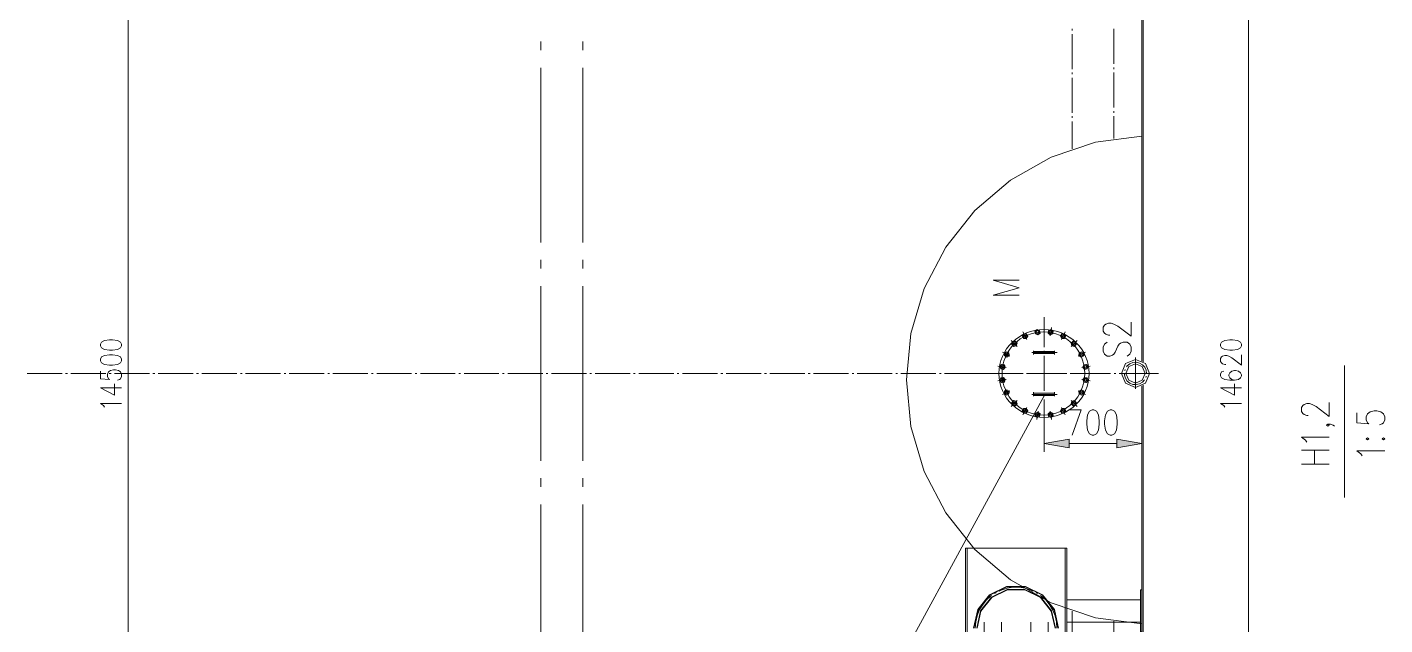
# Model space of a CAD drawing. Header units: millimetres. Extents: x 0 to 829, y 0 to 586.
# Drawn here: x 178.9 to 370.4, y 167.9 to 252.3 of the extents above; entities that cross this region are included whole.
import ezdxf

# ---------------------------------------------------------------- set-up
doc = ezdxf.new("R2010")
doc.units = ezdxf.units.MM

msp = doc.modelspace()

# ---------------------------------------------------------------- hatches: boundary and pattern name
h = msp.add_hatch(color=0)
h.dxf.hatch_style = 2
h.paths.add_polyline_path([(325.903167, 194.108917), (322.354222, 193.51625), (325.903167, 192.923583)])
h = msp.add_hatch(color=0)
h.dxf.hatch_style = 2
h.paths.add_polyline_path([(332.605944, 194.108917), (336.154889, 193.51625), (332.605944, 192.923583)])

# ---------------------------------------------------------------- linework, layer by layer
at = {"color": 0, "lineweight": 0}
for points in [[(336.154889, 347.539028), (336.154889, 205.150861)], [(336.352444, 347.539028), (336.352444, 205.034444)], [(193.19875, 63.401222), (193.19875, 343.400944)], [(351.207917, 62.215889), (351.207917, 344.58275)], [(326.298278, 252.027972), (326.298278, 251.781028)], [(326.298278, 251.287139), (326.298278, 246.358833)], [(332.214361, 252.010333), (332.214361, 247.082028)], [(251.368278, 249.008194), (251.368278, 250.239389)], [(257.284361, 249.008194), (257.284361, 250.239389)], [(251.368278, 221.893694), (251.368278, 246.542278)], [(257.284361, 221.893694), (257.284361, 246.542278)], [(326.298278, 245.864944), (326.298278, 245.618)], [(326.298278, 245.124111), (326.298278, 240.195806)], [(332.214361, 246.588139), (332.214361, 246.341194)], [(332.214361, 245.847306), (332.214361, 240.919)], [(326.298278, 239.701917), (326.298278, 239.454972)], [(332.214361, 240.425111), (332.214361, 240.178167)], [(332.214361, 239.687806), (332.214361, 236.5375)], [(326.298278, 238.964611), (326.298278, 235.091111)], [(336.154889, 236.904389), (329.614389, 236.036556), (323.359639, 233.937528), (317.619944, 230.684917), (312.603444, 226.395139), (308.500639, 221.230472), (305.456167, 215.377889), (303.582917, 209.049056), (302.951444, 202.480333), (303.582917, 195.915139), (305.456167, 189.586306), (308.500639, 183.733722), (312.603444, 178.565528), (317.619944, 174.279278), (323.359639, 171.026667), (329.614389, 168.927639), (336.154889, 168.056278)], [(251.368278, 218.196583), (251.368278, 219.427778)], [(257.284361, 218.196583), (257.284361, 219.427778)], [(318.861722, 214.453611), (315.199889, 214.453611), (318.861722, 215.497833), (315.199889, 216.545583), (318.861722, 216.545583)], [(251.368278, 191.085611), (251.368278, 215.730667)], [(257.284361, 191.085611), (257.284361, 215.730667)], [(322.354222, 207.098194), (322.354222, 211.35975)], [(331.639333, 208.816222), (331.452361, 208.816222), (331.074889, 208.957333), (330.887917, 209.098444), (330.700944, 209.380667), (330.700944, 209.945111), (330.887917, 210.223806), (331.074889, 210.364917), (331.452361, 210.506028), (331.826306, 210.506028), (332.20025, 210.364917), (332.764694, 210.082694), (334.641472, 208.675111), (334.641472, 210.647139)], [(319.366194, 209.26425), (319.905944, 208.205917)], [(323.384333, 209.89925), (323.197361, 208.728028)], [(325.34225, 209.26425), (324.8025, 208.205917)], [(317.701083, 208.054222), (318.540694, 207.214611)], [(327.007361, 208.054222), (326.16775, 207.214611)], [(331.261861, 207.831972), (330.887917, 207.54975), (330.700944, 207.126417), (330.700944, 206.561972), (330.887917, 206.142167), (331.261861, 205.859944), (331.639333, 205.859944), (332.013278, 206.001056), (332.20025, 206.142167), (332.39075, 206.420861), (332.764694, 207.267528), (332.951667, 207.54975), (333.142167, 207.690861), (333.516111, 207.831972), (334.080556, 207.831972), (334.4545, 207.54975), (334.641472, 207.126417), (334.641472, 206.561972), (334.4545, 206.142167), (334.080556, 205.859944)], [(316.491056, 206.389111), (317.545861, 205.849361)], [(320.650306, 206.357361), (324.209833, 206.357361)], [(320.876083, 206.604306), (320.876083, 206.064556)], [(320.876083, 206.516111), (323.832361, 206.516111)], [(320.876083, 206.516111), (320.876083, 206.202139)], [(320.876083, 206.202139), (323.832361, 206.202139)], [(322.354222, 206.357361), (322.354222, 206.604306)], [(322.354222, 200.935167), (322.354222, 205.867)], [(323.832361, 206.604306), (323.832361, 206.064556)], [(323.832361, 206.202139), (323.832361, 206.516111)], [(328.217389, 206.389111), (327.159056, 205.849361)], [(336.825167, 203.401083), (336.758139, 203.86675), (336.553528, 204.290083), (336.2325, 204.632278), (335.826806, 204.868639), (335.368194, 204.974472), (334.899, 204.939194), (334.461556, 204.766333), (334.094667, 204.473528), (333.988833, 204.318306)], [(335.24825, 205.662389), (335.24825, 201.238556)], [(347.969417, 204.667556), (347.828306, 204.667556), (347.546083, 204.773389), (347.404972, 204.879222), (347.263861, 205.090889), (347.263861, 205.510694), (347.404972, 205.722361), (347.546083, 205.828194), (347.828306, 205.934028), (348.110528, 205.934028), (348.39275, 205.828194), (348.816083, 205.616528), (350.223667, 204.561722), (350.223667, 206.039861)], [(178.928889, 203.404611), (183.860722, 203.404611)], [(184.351083, 203.404611), (184.598028, 203.404611)], [(185.091917, 203.404611), (190.020222, 203.404611)], [(189.254694, 203.715056), (189.254694, 202.66025), (190.524694, 202.554417), (190.383583, 202.66025), (190.242472, 202.97775), (190.242472, 203.29525), (190.383583, 203.61275), (190.665806, 203.820889), (191.085611, 203.926722), (191.367833, 203.926722), (191.791167, 203.820889), (192.073389, 203.61275), (192.2145, 203.29525), (192.2145, 202.97775), (192.073389, 202.66025), (191.932278, 202.554417), (191.650056, 202.448583)], [(190.514111, 203.404611), (190.761056, 203.404611)], [(191.254944, 203.404611), (196.18325, 203.404611)], [(196.677139, 203.404611), (196.924083, 203.404611)], [(197.414444, 203.404611), (202.346278, 203.404611)], [(202.836639, 203.404611), (203.083583, 203.404611)], [(203.577472, 203.404611), (208.505778, 203.404611)], [(208.999667, 203.404611), (209.246611, 203.404611)], [(209.7405, 203.404611), (214.668806, 203.404611)], [(215.162694, 203.404611), (215.409639, 203.404611)], [(215.9, 203.404611), (220.831833, 203.404611)], [(221.322194, 203.404611), (221.569139, 203.404611)], [(222.063028, 203.404611), (226.991333, 203.401083)], [(227.485222, 203.401083), (227.732167, 203.401083)], [(228.226056, 203.401083), (233.154361, 203.401083)], [(233.64825, 203.401083), (233.895194, 203.401083)], [(234.385556, 203.401083), (239.317389, 203.401083)], [(239.811278, 203.401083), (240.054694, 203.401083)], [(240.548583, 203.401083), (245.476889, 203.401083)], [(245.970778, 203.401083), (246.217722, 203.401083)], [(246.711611, 203.401083), (251.639917, 203.401083)], [(252.133806, 203.401083), (252.38075, 203.401083)], [(252.874639, 203.401083), (257.802944, 203.401083)], [(258.296833, 203.401083), (258.54025, 203.401083)], [(259.034139, 203.401083), (263.965972, 203.401083)], [(264.456333, 203.401083), (264.703278, 203.401083)], [(265.197167, 203.401083), (270.125472, 203.401083)], [(270.619361, 203.401083), (270.866306, 203.401083)], [(271.360194, 203.401083), (276.2885, 203.401083)], [(276.782389, 203.401083), (277.029333, 203.401083)], [(277.519694, 203.401083), (282.451528, 203.401083)], [(282.941889, 203.401083), (283.188833, 203.401083)], [(283.682722, 203.401083), (288.611028, 203.401083)], [(289.104917, 203.401083), (289.351861, 203.401083)], [(289.84575, 203.401083), (294.774056, 203.401083)], [(295.267944, 203.401083), (295.514889, 203.401083)], [(296.00525, 203.401083), (300.937083, 203.401083)], [(301.430972, 203.401083), (301.674389, 203.401083)], [(302.168278, 203.401083), (307.096583, 203.401083)], [(307.590472, 203.401083), (307.837417, 203.401083)], [(308.331306, 203.401083), (313.259611, 203.401083)], [(313.167889, 203.401083), (318.657111, 203.401083)], [(313.7535, 203.401083), (314.000444, 203.401083)], [(314.494333, 203.401083), (319.422639, 203.401083)], [(315.856056, 204.431194), (317.027278, 204.244222)], [(319.151, 203.401083), (319.394417, 203.401083)], [(319.888306, 203.401083), (324.820139, 203.401083)], [(319.916528, 203.401083), (320.159944, 203.401083)], [(320.653833, 203.401083), (325.585667, 203.401083)], [(325.3105, 203.401083), (325.557444, 203.401083)], [(326.051333, 203.401083), (331.537028, 203.401083)], [(326.076028, 203.401083), (326.322972, 203.401083)], [(326.816861, 203.401083), (331.745167, 203.401083)], [(328.852389, 204.431194), (327.681167, 204.244222)], [(332.239056, 203.401083), (332.486, 203.401083)], [(332.965778, 203.401083), (337.266139, 203.401083)], [(332.979889, 203.401083), (338.5185, 203.401083)], [(333.688972, 203.401083), (333.688972, 203.164722), (333.826556, 202.716694), (334.094667, 202.328639), (334.461556, 202.035833), (334.899, 201.862972), (335.368194, 201.827694), (335.826806, 201.933528), (336.2325, 202.166361), (336.521778, 202.476806)], [(333.794806, 203.976111), (333.738361, 203.789139)], [(336.705222, 202.826056), (336.758139, 202.935417), (336.768722, 203.0095)], [(347.687194, 203.715056), (347.404972, 203.61275), (347.263861, 203.29525), (347.263861, 203.083583), (347.404972, 202.766083), (347.828306, 202.554417), (348.533861, 202.448583), (349.235889, 202.448583), (349.800333, 202.554417), (350.082556, 202.766083), (350.223667, 203.083583), (350.223667, 203.189417), (350.082556, 203.506917), (349.800333, 203.715056), (349.377, 203.820889), (349.235889, 203.820889), (348.816083, 203.715056), (348.533861, 203.506917), (348.39275, 203.189417), (348.39275, 203.083583), (348.533861, 202.766083), (348.816083, 202.554417), (349.235889, 202.448583)], [(364.726361, 204.512333), (364.726361, 185.882139)], [(189.254694, 201.393778), (191.226722, 200.335444), (191.226722, 201.919417)], [(189.254694, 201.393778), (192.2145, 201.393778)], [(315.856056, 202.370972), (317.027278, 202.557944)], [(328.852389, 202.370972), (327.681167, 202.557944)], [(336.154889, 201.651306), (336.154889, 59.259611)], [(336.352444, 201.767722), (336.352444, 59.259611)], [(347.263861, 201.393778), (349.235889, 200.335444), (349.235889, 201.919417)], [(347.263861, 201.393778), (350.223667, 201.393778)], [(189.819139, 198.645639), (189.678028, 198.857306), (189.254694, 199.174806), (192.2145, 199.174806)], [(322.354222, 200.229611), (234.882972, 39.334722)], [(316.491056, 200.413056), (317.545861, 200.952806)], [(317.701083, 198.747944), (318.540694, 199.587556)], [(320.650306, 200.441278), (324.209833, 200.441278)], [(320.876083, 200.194333), (320.876083, 200.737611)], [(320.876083, 200.600028), (323.832361, 200.600028)], [(320.876083, 200.600028), (320.876083, 200.286056)], [(320.876083, 200.286056), (323.832361, 200.286056)], [(322.354222, 200.197861), (322.354222, 200.441278)], [(322.354222, 195.442417), (322.354222, 199.703972)], [(323.832361, 200.194333), (323.832361, 200.737611)], [(323.832361, 200.286056), (323.832361, 200.600028)], [(327.007361, 198.747944), (326.16775, 199.587556)], [(328.217389, 200.413056), (327.159056, 200.952806)], [(347.828306, 198.645639), (347.687194, 198.857306), (347.263861, 199.174806), (350.223667, 199.174806)], [(359.582861, 197.488528), (359.395889, 197.488528), (359.021944, 197.629639), (358.831444, 197.77075), (358.644472, 198.052972), (358.644472, 198.613889), (358.831444, 198.896111), (359.021944, 199.037222), (359.395889, 199.178333), (359.769833, 199.178333), (360.147306, 199.037222), (360.71175, 198.755), (362.588528, 197.347417), (362.588528, 199.319444)], [(319.366194, 197.537917), (319.905944, 198.592722)], [(321.324111, 196.902917), (321.511083, 198.074139)], [(323.384333, 196.902917), (323.197361, 198.074139)], [(325.34225, 197.537917), (324.8025, 198.592722)], [(325.832611, 198.250528), (327.607083, 198.250528), (326.340611, 194.701583)], [(366.476139, 197.841306), (366.476139, 196.430194), (368.165944, 196.292611), (367.978972, 196.430194), (367.792, 196.853528), (367.792, 197.276861), (367.978972, 197.700194), (368.356444, 197.982417), (368.917361, 198.123528), (369.294833, 198.123528), (369.859278, 197.982417), (370.233222, 197.700194), (370.420194, 197.276861), (370.420194, 196.853528), (370.233222, 196.430194), (370.04625, 196.292611), (369.668778, 196.1515)], [(322.354222, 196.2785), (322.354222, 192.334444)], [(336.154889, 196.2785), (336.154889, 192.334444)], [(362.401556, 196.222056), (362.588528, 196.080944), (362.401556, 195.939833), (362.211056, 196.080944), (362.401556, 196.222056), (362.7755, 196.222056), (363.152972, 196.080944), (363.339944, 195.939833)], [(325.903167, 193.51625), (332.605944, 193.51625)], [(359.395889, 193.685583), (359.208917, 193.967806), (358.644472, 194.391139), (362.588528, 194.391139)], [(358.644472, 192.560222), (362.588528, 192.560222)], [(360.52125, 190.588194), (360.52125, 192.560222)], [(367.227556, 191.784111), (367.040583, 192.066333), (366.476139, 192.489667), (370.420194, 192.489667)], [(362.588528, 190.588194), (358.644472, 190.588194)], [(251.368278, 187.3885), (251.368278, 188.619694)], [(257.284361, 187.3885), (257.284361, 188.619694)], [(251.368278, 160.274), (251.368278, 184.922583)], [(257.284361, 160.274), (257.284361, 184.922583)], [(311.273472, 178.770139), (311.273472, 55.728306)], [(311.273472, 178.770139), (325.546861, 178.770139)], [(311.509833, 178.770139), (311.509833, 50.422528)], [(325.3105, 178.770139), (325.3105, 50.422528)], [(325.546861, 178.770139), (325.546861, 56.977139)], [(324.414444, 167.48125), (323.81825, 170.08475), (322.153139, 172.173194), (319.747194, 173.333833), (317.073139, 173.333833), (314.667194, 172.173194), (313.002083, 170.08475), (312.405889, 167.48125)], [(324.365056, 167.48125), (323.775917, 170.063583), (322.121389, 172.134389), (319.736611, 173.284444), (317.083722, 173.284444), (314.695417, 172.134389), (313.044417, 170.063583), (312.455278, 167.48125)], [(323.969944, 167.48125), (323.419611, 169.89425), (321.877972, 171.827472), (319.648417, 172.899917), (317.171917, 172.899917), (314.942361, 171.827472), (313.400722, 169.89425), (312.850389, 167.48125)], [(323.920556, 167.48125), (323.37375, 169.869556), (321.846222, 171.788667), (319.637833, 172.854056), (317.1825, 172.854056), (314.974111, 171.788667), (313.443056, 169.869556), (312.899778, 167.48125)], [(315.580889, 172.490694), (315.5315, 172.466), (315.37275, 172.356639)], [(320.794944, 172.702361), (320.512722, 172.839944), (319.69075, 173.093944), (318.840556, 173.220944), (317.979778, 173.220944), (317.129583, 173.093944), (316.307611, 172.839944), (316.025389, 172.702361)], [(321.447583, 172.356639), (321.288833, 172.466), (321.239444, 172.490694)], [(314.963528, 172.081472), (314.818889, 171.982694), (314.190944, 171.397083), (313.651194, 170.723278), (313.220806, 169.978917), (312.906833, 169.178111), (312.716333, 168.3385), (312.652833, 167.48125)], [(324.1675, 167.48125), (324.104, 168.3385), (323.9135, 169.178111), (323.596, 169.978917), (323.165611, 170.723278), (322.629389, 171.397083), (322.001444, 171.982694), (321.856806, 172.081472)], [(325.546861, 171.457056), (335.960861, 171.457056)], [(325.546861, 171.457056), (335.960861, 171.457056)], [(325.3105, 160.044694), (325.3105, 169.350972)], [(326.298278, 166.927389), (326.298278, 169.873083)], [(313.894611, 168.327917), (313.894611, 164.895389)], [(316.332306, 168.327917), (316.332306, 164.895389)], [(320.488028, 168.327917), (320.488028, 164.895389)], [(322.925722, 168.327917), (322.925722, 164.895389)], [(325.546861, 168.324389), (335.960861, 168.324389)], [(325.546861, 168.324389), (335.960861, 168.324389)], [(332.214361, 163.787667), (332.214361, 168.426694)]]:
    msp.add_lwpolyline(points, dxfattribs=at)
for points in [[(319.461444, 208.350556), (319.842444, 208.329389), (320.050583, 208.650417), (319.877722, 208.992611), (319.493194, 209.01025), (319.285056, 208.69275)], [(319.337972, 208.671583), (319.433222, 208.904417), (319.669583, 209.003194), (319.902417, 208.904417), (319.997667, 208.671583), (319.902417, 208.43875), (319.669583, 208.339972), (319.433222, 208.43875)], [(319.472028, 208.671583), (319.528472, 208.809167), (319.669583, 208.869139), (319.807167, 208.809167), (319.863611, 208.671583), (319.807167, 208.530472), (319.669583, 208.474028), (319.528472, 208.530472)], [(321.130083, 209.003194), (321.486389, 208.865611), (321.78625, 209.1055), (321.726278, 209.482972), (321.369972, 209.620556), (321.070111, 209.380667)], [(321.098333, 209.243083), (321.193583, 209.475917), (321.429944, 209.574694), (321.662778, 209.475917), (321.758028, 209.243083), (321.662778, 209.01025), (321.429944, 208.911472), (321.193583, 209.01025)], [(321.232389, 209.243083), (321.288833, 209.384194), (321.429944, 209.440639), (321.567528, 209.384194), (321.623972, 209.243083), (321.567528, 209.1055), (321.429944, 209.045528), (321.288833, 209.1055)], [(322.922194, 209.1055), (323.218528, 208.865611), (323.574833, 209.003194), (323.634806, 209.380667), (323.338472, 209.620556), (322.982167, 209.482972)], [(322.946889, 209.243083), (323.045667, 209.475917), (323.2785, 209.574694), (323.514861, 209.475917), (323.610111, 209.243083), (323.514861, 209.01025), (323.2785, 208.911472), (323.045667, 209.01025)], [(323.080944, 209.243083), (323.140917, 209.384194), (323.2785, 209.440639), (323.419611, 209.384194), (323.476056, 209.243083), (323.419611, 209.1055), (323.2785, 209.045528), (323.140917, 209.1055)], [(324.657861, 208.650417), (324.866, 208.329389), (325.247, 208.350556), (325.419861, 208.69275), (325.211722, 209.01025), (324.830722, 208.992611)], [(324.70725, 208.671583), (324.806028, 208.904417), (325.038861, 209.003194), (325.271694, 208.904417), (325.370472, 208.671583), (325.271694, 208.43875), (325.038861, 208.339972), (324.806028, 208.43875)], [(324.841306, 208.671583), (324.901278, 208.809167), (325.038861, 208.869139), (325.179972, 208.809167), (325.236417, 208.671583), (325.179972, 208.530472), (325.038861, 208.474028), (324.901278, 208.530472)], [(189.254694, 207.309861), (189.395806, 206.992361), (189.819139, 206.780694), (190.524694, 206.674861), (190.9445, 206.674861), (191.650056, 206.780694), (192.073389, 206.992361), (192.2145, 207.309861), (192.2145, 207.518), (192.073389, 207.8355), (191.650056, 208.047167), (190.9445, 208.153), (190.524694, 208.153), (189.819139, 208.047167), (189.395806, 207.8355), (189.254694, 207.518)], [(318.0715, 207.214611), (318.441917, 207.313389), (318.540694, 207.683806), (318.269056, 207.951917), (317.902167, 207.853139), (317.803389, 207.48625)], [(317.838667, 207.585028), (317.937444, 207.817861), (318.170278, 207.913111), (318.406639, 207.817861), (318.501889, 207.585028), (318.406639, 207.348667), (318.170278, 207.253417), (317.937444, 207.348667)], [(317.972722, 207.585028), (318.032694, 207.722611), (318.170278, 207.779056), (318.311389, 207.722611), (318.367833, 207.585028), (318.311389, 207.443917), (318.170278, 207.387472), (318.032694, 207.443917)], [(326.16775, 207.683806), (326.266528, 207.313389), (326.636944, 207.214611), (326.905056, 207.48625), (326.806278, 207.853139), (326.439389, 207.951917)], [(326.206556, 207.585028), (326.301806, 207.817861), (326.538167, 207.913111), (326.771, 207.817861), (326.86625, 207.585028), (326.771, 207.348667), (326.538167, 207.253417), (326.301806, 207.348667)], [(326.340611, 207.585028), (326.397056, 207.722611), (326.538167, 207.779056), (326.67575, 207.722611), (326.732194, 207.585028), (326.67575, 207.443917), (326.538167, 207.387472), (326.397056, 207.443917)], [(347.263861, 207.309861), (347.404972, 206.992361), (347.828306, 206.780694), (348.533861, 206.674861), (348.953667, 206.674861), (349.659222, 206.780694), (350.082556, 206.992361), (350.223667, 207.309861), (350.223667, 207.518), (350.082556, 207.8355), (349.659222, 208.047167), (348.953667, 208.153), (348.533861, 208.153), (347.828306, 208.047167), (347.404972, 207.8355), (347.263861, 207.518)], [(189.254694, 205.196722), (189.395806, 204.879222), (189.819139, 204.667556), (190.524694, 204.561722), (190.9445, 204.561722), (191.650056, 204.667556), (192.073389, 204.879222), (192.2145, 205.196722), (192.2145, 205.408389), (192.073389, 205.722361), (191.650056, 205.934028), (190.9445, 206.039861), (190.524694, 206.039861), (189.819139, 205.934028), (189.395806, 205.722361), (189.254694, 205.408389)], [(317.101361, 205.704722), (317.422389, 205.912861), (317.40475, 206.293861), (317.062556, 206.466722), (316.741528, 206.258583), (316.762694, 205.877583)], [(316.752111, 206.085722), (316.847361, 206.318556), (317.083722, 206.417333), (317.316556, 206.318556), (317.415333, 206.085722), (317.316556, 205.852889), (317.083722, 205.754111), (316.847361, 205.852889)], [(316.886167, 206.085722), (316.942611, 206.226833), (317.083722, 206.283278), (317.221306, 206.226833), (317.281278, 206.085722), (317.221306, 205.948139), (317.083722, 205.888167), (316.942611, 205.948139)], [(327.303694, 206.293861), (327.282528, 205.912861), (327.603556, 205.704722), (327.94575, 205.877583), (327.963389, 206.258583), (327.645889, 206.466722)], [(327.293111, 206.085722), (327.391889, 206.318556), (327.624722, 206.417333), (327.857556, 206.318556), (327.956333, 206.085722), (327.857556, 205.852889), (327.624722, 205.754111), (327.391889, 205.852889)], [(327.427167, 206.085722), (327.483611, 206.226833), (327.624722, 206.283278), (327.762306, 206.226833), (327.822278, 206.085722), (327.762306, 205.948139), (327.624722, 205.888167), (327.483611, 205.948139)], [(333.276222, 203.401083), (333.854778, 204.794556), (335.24825, 205.373111), (336.64525, 204.794556), (337.220278, 203.401083), (336.64525, 202.007611), (335.24825, 201.429056), (333.854778, 202.007611)], [(316.646278, 203.969056), (316.889694, 204.265389), (316.752111, 204.621694), (316.374639, 204.681667), (316.13475, 204.385333), (316.272333, 204.029028)], [(316.180611, 204.325361), (316.275861, 204.561722), (316.512222, 204.656972), (316.745056, 204.561722), (316.840306, 204.325361), (316.745056, 204.092528), (316.512222, 203.99375), (316.275861, 204.092528)], [(316.314667, 204.325361), (316.371111, 204.466472), (316.512222, 204.522917), (316.649806, 204.466472), (316.709778, 204.325361), (316.649806, 204.187778), (316.512222, 204.127806), (316.371111, 204.187778)], [(327.956333, 204.621694), (327.81875, 204.265389), (328.058639, 203.969056), (328.436111, 204.029028), (328.573694, 204.385333), (328.333806, 204.681667)], [(327.864611, 204.325361), (327.963389, 204.561722), (328.196222, 204.656972), (328.429056, 204.561722), (328.527833, 204.325361), (328.429056, 204.092528), (328.196222, 203.99375), (327.963389, 204.092528)], [(327.998667, 204.325361), (328.058639, 204.466472), (328.196222, 204.522917), (328.337333, 204.466472), (328.393778, 204.325361), (328.337333, 204.187778), (328.196222, 204.127806), (328.058639, 204.187778)], [(333.890056, 203.401083), (334.288694, 204.364167), (335.24825, 204.762806), (336.211333, 204.364167), (336.609972, 203.401083), (336.211333, 202.438), (335.24825, 202.039361), (334.288694, 202.438)], [(316.752111, 202.176944), (316.889694, 202.53325), (316.646278, 202.833111), (316.272333, 202.773139), (316.13475, 202.416833), (316.374639, 202.116972)], [(316.180611, 202.476806), (316.275861, 202.709639), (316.512222, 202.804889), (316.745056, 202.709639), (316.840306, 202.476806), (316.745056, 202.240444), (316.512222, 202.145194), (316.275861, 202.240444)], [(316.314667, 202.476806), (316.371111, 202.614389), (316.512222, 202.670833), (316.649806, 202.614389), (316.709778, 202.476806), (316.649806, 202.335694), (316.512222, 202.27925), (316.371111, 202.335694)], [(317.40475, 200.508306), (317.422389, 200.889306), (317.101361, 201.097444), (316.762694, 200.924583), (316.741528, 200.540056), (317.062556, 200.331917)], [(327.603556, 201.097444), (327.282528, 200.889306), (327.303694, 200.508306), (327.645889, 200.331917), (327.963389, 200.540056), (327.94575, 200.924583)], [(328.058639, 202.833111), (327.81875, 202.53325), (327.956333, 202.176944), (328.333806, 202.116972), (328.573694, 202.416833), (328.436111, 202.773139)], [(327.864611, 202.476806), (327.963389, 202.709639), (328.196222, 202.804889), (328.429056, 202.709639), (328.527833, 202.476806), (328.429056, 202.240444), (328.196222, 202.145194), (327.963389, 202.240444)], [(327.998667, 202.476806), (328.058639, 202.614389), (328.196222, 202.670833), (328.337333, 202.614389), (328.393778, 202.476806), (328.337333, 202.335694), (328.196222, 202.27925), (328.058639, 202.335694)], [(316.752111, 200.716444), (316.847361, 200.949278), (317.083722, 201.044528), (317.316556, 200.949278), (317.415333, 200.716444), (317.316556, 200.480083), (317.083722, 200.384833), (316.847361, 200.480083)], [(316.886167, 200.716444), (316.942611, 200.854028), (317.083722, 200.910472), (317.221306, 200.854028), (317.281278, 200.716444), (317.221306, 200.575333), (317.083722, 200.518889), (316.942611, 200.575333)], [(318.540694, 199.118361), (318.441917, 199.488778), (318.0715, 199.587556), (317.803389, 199.315917), (317.902167, 198.949028), (318.269056, 198.85025)], [(317.838667, 199.217139), (317.937444, 199.449972), (318.170278, 199.54875), (318.406639, 199.449972), (318.501889, 199.217139), (318.406639, 198.984306), (318.170278, 198.885528), (317.937444, 198.984306)], [(317.972722, 199.217139), (318.032694, 199.35825), (318.170278, 199.414694), (318.311389, 199.35825), (318.367833, 199.217139), (318.311389, 199.079556), (318.170278, 199.019583), (318.032694, 199.079556)], [(326.636944, 199.587556), (326.266528, 199.488778), (326.16775, 199.118361), (326.439389, 198.85025), (326.806278, 198.949028), (326.905056, 199.315917)], [(326.206556, 199.217139), (326.301806, 199.449972), (326.538167, 199.54875), (326.771, 199.449972), (326.86625, 199.217139), (326.771, 198.984306), (326.538167, 198.885528), (326.301806, 198.984306)], [(326.340611, 199.217139), (326.397056, 199.35825), (326.538167, 199.414694), (326.67575, 199.35825), (326.732194, 199.217139), (326.67575, 199.079556), (326.538167, 199.019583), (326.397056, 199.079556)], [(327.293111, 200.716444), (327.391889, 200.949278), (327.624722, 201.044528), (327.857556, 200.949278), (327.956333, 200.716444), (327.857556, 200.480083), (327.624722, 200.384833), (327.391889, 200.480083)], [(327.427167, 200.716444), (327.483611, 200.854028), (327.624722, 200.910472), (327.762306, 200.854028), (327.822278, 200.716444), (327.762306, 200.575333), (327.624722, 200.518889), (327.483611, 200.575333)], [(320.050583, 198.148222), (319.842444, 198.46925), (319.461444, 198.451611), (319.285056, 198.109417), (319.493194, 197.788389), (319.877722, 197.809556)], [(319.337972, 198.130583), (319.433222, 198.363417), (319.669583, 198.462194), (319.902417, 198.363417), (319.997667, 198.130583), (319.902417, 197.894222), (319.669583, 197.798972), (319.433222, 197.894222)], [(319.472028, 198.130583), (319.528472, 198.268167), (319.669583, 198.328139), (319.807167, 198.268167), (319.863611, 198.130583), (319.807167, 197.989472), (319.669583, 197.933028), (319.528472, 197.989472)], [(321.78625, 197.693139), (321.486389, 197.936556), (321.130083, 197.798972), (321.070111, 197.4215), (321.369972, 197.181611), (321.726278, 197.319194)], [(321.098333, 197.559083), (321.193583, 197.791917), (321.429944, 197.887167), (321.662778, 197.791917), (321.758028, 197.559083), (321.662778, 197.322722), (321.429944, 197.227472), (321.193583, 197.322722)], [(321.232389, 197.559083), (321.288833, 197.696667), (321.429944, 197.756639), (321.567528, 197.696667), (321.623972, 197.559083), (321.567528, 197.417972), (321.429944, 197.361528), (321.288833, 197.417972)], [(323.574833, 197.798972), (323.218528, 197.936556), (322.922194, 197.693139), (322.982167, 197.319194), (323.338472, 197.181611), (323.634806, 197.4215)], [(322.946889, 197.559083), (323.045667, 197.791917), (323.2785, 197.887167), (323.514861, 197.791917), (323.610111, 197.559083), (323.514861, 197.322722), (323.2785, 197.227472), (323.045667, 197.322722)], [(323.080944, 197.559083), (323.140917, 197.696667), (323.2785, 197.756639), (323.419611, 197.696667), (323.476056, 197.559083), (323.419611, 197.417972), (323.2785, 197.361528), (323.140917, 197.417972)], [(325.247, 198.451611), (324.866, 198.46925), (324.657861, 198.148222), (324.830722, 197.809556), (325.211722, 197.788389), (325.419861, 198.109417)], [(324.70725, 198.130583), (324.806028, 198.363417), (325.038861, 198.462194), (325.271694, 198.363417), (325.370472, 198.130583), (325.271694, 197.894222), (325.038861, 197.798972), (324.806028, 197.894222)], [(324.841306, 198.130583), (324.901278, 198.268167), (325.038861, 198.328139), (325.179972, 198.268167), (325.236417, 198.130583), (325.179972, 197.989472), (325.038861, 197.933028), (324.901278, 197.989472)], [(329.127556, 198.250528), (328.746556, 198.081194), (328.496083, 197.573194), (328.369083, 196.726528), (328.369083, 196.222056), (328.496083, 195.375389), (328.746556, 194.867389), (329.127556, 194.701583), (329.381556, 194.701583), (329.762556, 194.867389), (330.016556, 195.375389), (330.143556, 196.222056), (330.143556, 196.726528), (330.016556, 197.573194), (329.762556, 198.081194), (329.381556, 198.250528)], [(331.664028, 198.250528), (331.283028, 198.081194), (331.029028, 197.573194), (330.902028, 196.726528), (330.902028, 196.222056), (331.029028, 195.375389), (331.283028, 194.867389), (331.664028, 194.701583), (331.918028, 194.701583), (332.299028, 194.867389), (332.5495, 195.375389), (332.6765, 196.222056), (332.6765, 196.726528), (332.5495, 197.573194), (332.299028, 198.081194), (331.918028, 198.250528)], [(325.903167, 194.108917), (322.354222, 193.51625), (325.903167, 192.923583)], [(332.605944, 194.108917), (336.154889, 193.51625), (332.605944, 192.923583)], [(367.792, 194.179472), (367.978972, 194.038361), (368.165944, 194.179472), (367.978972, 194.320583)], [(370.04625, 194.179472), (370.233222, 194.038361), (370.420194, 194.179472), (370.233222, 194.320583)], [(335.960861, 166.934444), (336.154889, 166.934444), (336.154889, 172.847), (335.960861, 172.847)], [(335.960861, 166.934444), (336.154889, 166.934444), (336.154889, 172.847), (335.960861, 172.847)]]:
    msp.add_lwpolyline(points, close=True, dxfattribs=at)
for centre, major_axis, ratio in [((322.352458, 203.399319), (6.358819, 0), 0.975035), ((322.267792, 203.399319), (0, 5.871986), 0.992791)]:
    msp.add_ellipse(centre, major_axis=major_axis, ratio=ratio, start_param=0, end_param=6.283185, dxfattribs=at)

doc.saveas('drawing.dxf')
